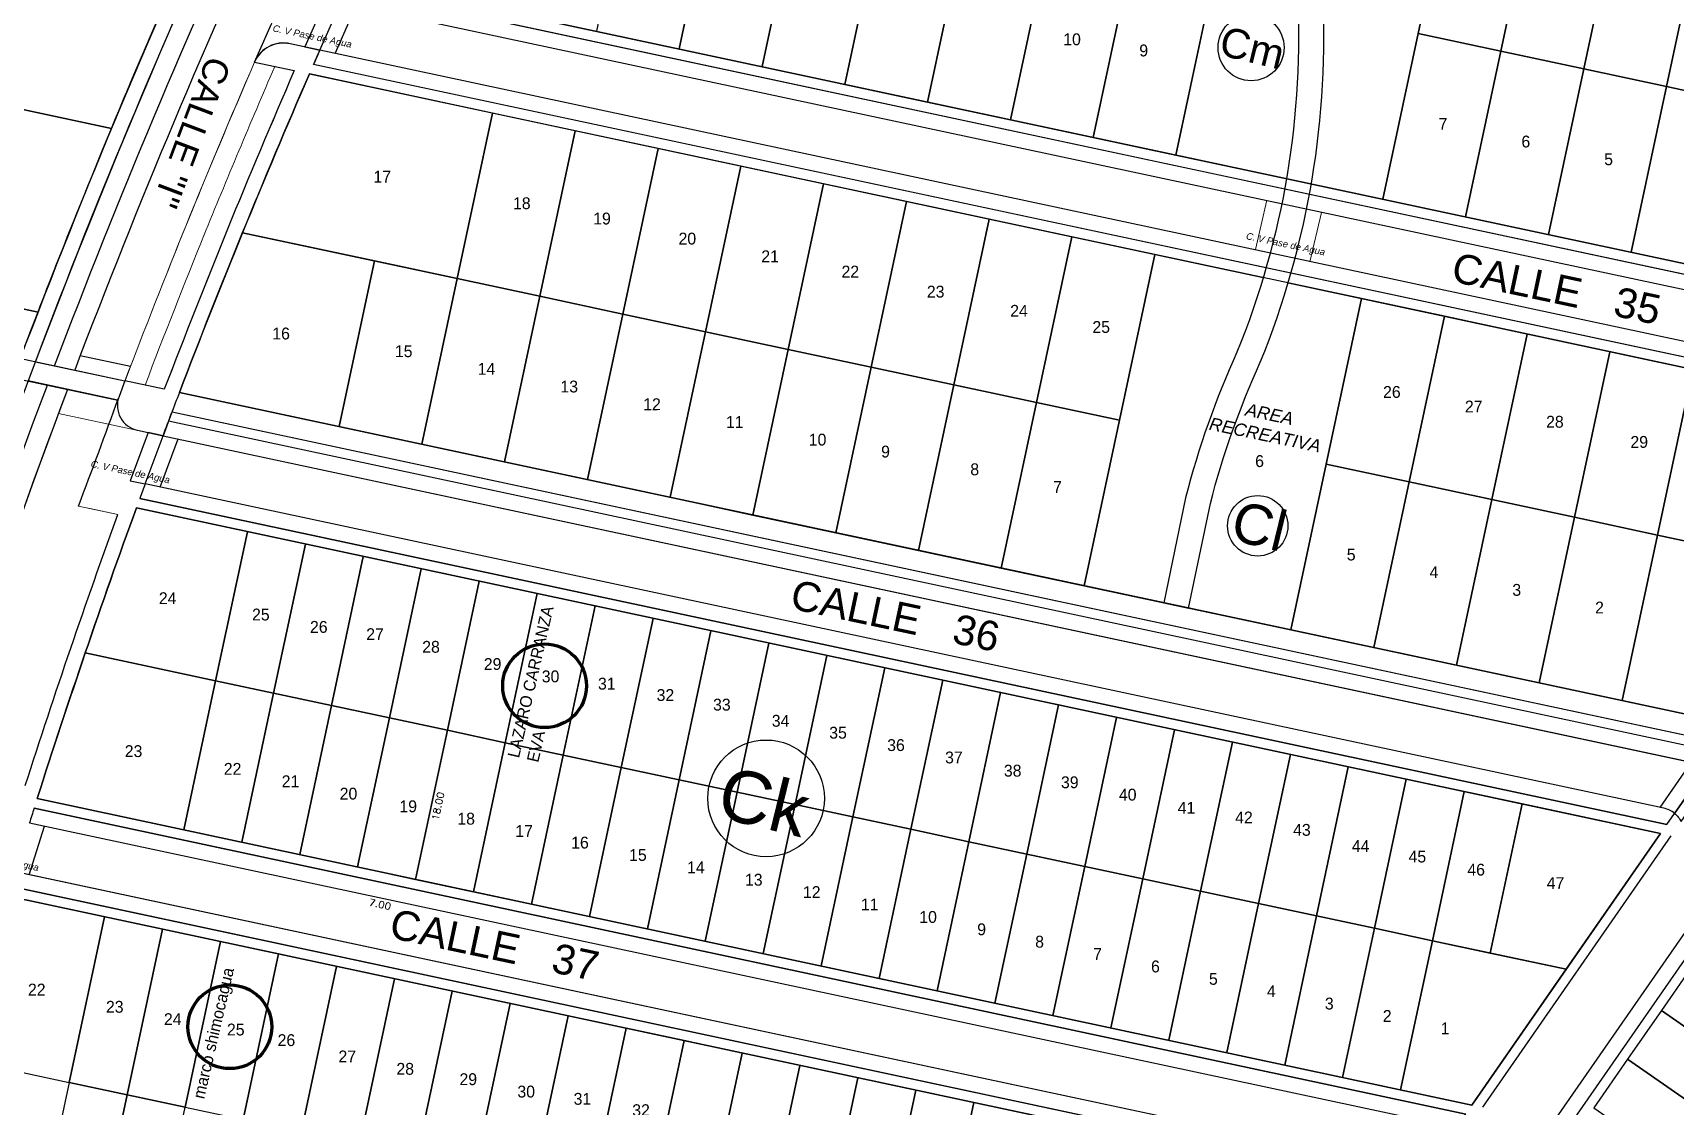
# Model space of a CAD drawing. Header units: millimetres. Extents: x 547073 to 557369, y 9424164 to 9429566.
# Drawn here: x 549039.6 to 549233.7, y 9428099.6 to 9428226.4 of the extents above; entities that cross this region are included whole.
import ezdxf

# ---------------------------------------------------------------- set-up
doc = ezdxf.new("R2010")
doc.units = ezdxf.units.MM
doc.layers.add('--- HATCH VEREDAS', color=7, linetype='Continuous', lineweight=25, true_color=0xb4b4b4)
for name, color, linetype in [('--- VIAS', 9, 'Continuous'), ('NUMERACION', 1, 'Continuous'), ('TEXTO', 5, 'Continuous'), ('TEXTO-CATASTRO', 12, 'Continuous'), ('trazado vias 2', 9, 'Continuous'), ('VEREDAS PP', 9, 'Continuous')]:
    doc.layers.add(name, color=color, linetype=linetype)
for name, color, linetype, lineweight in [('blockgrass', 8, 'Continuous', 5), ('MANZANAS', 1, 'Continuous', 30), ('PARQUES', 82, 'Continuous', 0), ('polilinea lote', 201, 'Continuous', 25), ('trazado lotes', 170, 'Continuous', 25), ('trazado manzanas', 6, 'Continuous', 25), ('VEREDAS PATTY', 9, 'Continuous', 20)]:
    doc.layers.add(name, color=color, linetype=linetype, lineweight=lineweight)
doc.styles.add('KBYOZ', font='micross.ttf')
doc.styles.add('ROMANS', font='romans.shx', dxfattribs={"width": 1.1})
doc.dimstyles.new('COTAS', dxfattribs={"dimtxt": 0.8, "dimasz": 2.5, "dimexe": 1.25, "dimexo": 0.625, "dimtad": 1, "dimzin": 0, "dimdsep": 46, "dimtxsty": 'ROMANS', "dimblk1": 'NONE', "dimblk2": 'NONE', "dimsah": 1, "dimcen": 0, "dimse1": 1, "dimse2": 1, "dimsd1": 1, "dimsd2": 1, "dimaunit": 1, "dimadec": 0, "dimazin": 0, "dimtfac": 1, "dimtofl": 0, "dimtmove": 0, "dimatfit": 3, "dimldrblk": 'NONE', "dimfxl": 1, "dimtolj": 1, "dimtzin": 0, "dimarcsym": 0})

# ---------------------------------------------------------------- blocks, each defined once
blk = doc.blocks.new('*D91')
at = {"layer": 'Defpoints', "color": 0, "lineweight": 70, "transparency": 16777216}
for p in [(549078, 9428127.86), (549084.85, 9428126.4), (549083.85, 9428121.72)]:
    blk.add_point(p, dxfattribs=at)
at = {"color": 0, "lineweight": 18, "transparency": 16777216, "insert": (549080.64, 9428123.45), "char_height": 0.8, "attachment_point": 5, "rotation": 347.9496, "style": 'ROMANS'}
blk.add_mtext('\\A1;7.00', dxfattribs=at)
blk = doc.blocks.new('_None')
blk = doc.blocks.new('*D92')
at = {"layer": 'Defpoints', "color": 0, "lineweight": 70, "transparency": 16777216}
for p in [(549088.6, 9428144), (549084.85, 9428126.4), (549086.61, 9428126.02)]:
    blk.add_point(p, dxfattribs=at)
at = {"color": 0, "lineweight": 18, "transparency": 16777216, "insert": (549087.49, 9428135.04), "char_height": 0.8, "attachment_point": 5, "rotation": 77.9496, "style": 'ROMANS'}
blk.add_mtext('\\A1;18.00', dxfattribs=at)

msp = doc.modelspace()

# ---------------------------------------------------------------- linework, layer by layer
at = {"layer": '--- HATCH VEREDAS', "color": 251, "lineweight": 15}
msp.add_line((549172.873, 9428159.144), (549176.049, 9428158.466), dxfattribs=at)
at = {"layer": '--- HATCH VEREDAS', "lineweight": 15, "elevation": 35.757}
msp.add_lwpolyline([(549091.643, 9428304.111, 0.0549184), (549014.695, 9428117.57, 0.0173426), (548998.227, 9428052.208, 0.0025711), (548996.173, 9428042.425), (548943.925, 9428053.579, 0.2679492), (548952.836, 9428045.542), (548953.539, 9428045.392), (548954.29, 9428048.912), (548995.672, 9428040.078), (548994.92, 9428036.558), (548998.373, 9428035.821, 0.4176176), (549001.94, 9428038.162, -0.0007679), (549002.53, 9428041.068), (548997.933, 9428042.05, -0.002575), (548999.987, 9428051.829, -0.0173426), (549016.424, 9428117.07, -0.0549184), (549093.221, 9428303.246, -0.0024463)], format="xyb", dxfattribs=at)
at = {"layer": '--- HATCH VEREDAS', "lineweight": 15}
for points in [[(549091.643, 9428304.111, 0.0549184), (549014.695, 9428117.57, 0.0173426), (548998.227, 9428052.208, 0.0025711), (548996.173, 9428042.425), (548943.925, 9428053.579, 0.2679492), (548952.836, 9428045.542), (548953.539, 9428045.392), (548954.29, 9428048.912), (548995.672, 9428040.078), (548994.92, 9428036.558), (548998.373, 9428035.821, 0.4176176), (549001.94, 9428038.162, -0.0007679), (549002.53, 9428041.068), (548997.933, 9428042.05, -0.002575), (548999.987, 9428051.829, -0.0173426), (549016.424, 9428117.07, -0.0549184), (549093.221, 9428303.246, -0.0024463)], [(549039.921, 9428187.526, -0.0000079), (549039.931, 9428187.553)]]:
    msp.add_lwpolyline(points, format="xyb", dxfattribs=at)
at = {"layer": '--- VIAS'}
for points in [[(549043.712, 9428184.262, 0.0197334), (549020.939, 9428115.764, 0.0173426), (549004.582, 9428050.84, 0.0033532), (549001.94, 9428038.162, -0.4176176), (548998.373, 9428035.821), (548952.836, 9428045.542, -0.4135668), (548943.6, 9428059.757, -0.0010034), (548944.46, 9428063.788, -0.0173426), (548961.859, 9428132.848, -0.0519219), (549037.858, 9428320.257)], [(549106.288, 9428317.251, -0.004352), (549100.905, 9428307.431, 0.0023402), (549097.344, 9428300.989, 0.0344827), (549044.571, 9428186.533, 0.0344827)]]:
    msp.add_lwpolyline(points, format="xyb", dxfattribs=at)
msp.add_line((549045.23, 9428188.262), (549051.169, 9428186.994))
msp.add_lwpolyline([(549097.184, 9428314.118, -0.0015781), (549095.231, 9428310.603, 0.0023402), (549091.643, 9428304.111, 0.0347545), (549038.14, 9428187.906), (548990.126, 9428198.156, -0.0305175), (548994.522, 9428207.404, -0.0932096), (549005.683, 9428222.976, 0.1823491), (549029.318, 9428272.276, -0.218798), (549054.815, 9428317.11, 0.0340722), (549097.184, 9428314.118, -0.0015781)], format="xyb", close=True)
at = {"elevation": 71.514}
msp.add_lwpolyline([(549091.643, 9428304.111, -0.002446), (549095.396, 9428310.896, 0.0014468), (549097.184, 9428314.118, -0.0267138), (549063.941, 9428315.974, 0.0541541), (548985.876, 9428125.904, 0.0173426), (548968.9, 9428058.525, 0.0025076), (548966.833, 9428048.689), (548996.173, 9428042.426, -0.0025711), (548998.228, 9428052.209, -0.0171543), (549014.492, 9428116.868, -0.0551175), (549091.643, 9428304.111, -0.002446)], format="xyb", close=True, dxfattribs=at)
for points in [[(549042.197, 9428187.04, -0.034584), (549095.24, 9428302.143, -0.0024453), (549098.974, 9428308.895, 0.0023388), (549101.874, 9428314.142, 0.0022113), (549104.634, 9428314.189, -0.0028675), (549101.071, 9428307.728, 0.0024509), (549097.34, 9428300.982, 0.0344803), (549044.571, 9428186.533)], [(549043.712, 9428184.262, 0.0202392), (549020.427, 9428113.986, 0.0168633), (549004.582, 9428050.84, 0.0025853), (549002.53, 9428041.069), (549000.183, 9428041.57, -0.00258), (549002.235, 9428051.345, -0.0168667), (549018.123, 9428114.661, -0.0201366), (549041.338, 9428184.769, -0.0201366)], [(549038.737, 9428137.47, -0.0047324), (549044.113, 9428153.719, -0.0046242), (549049.662, 9428169.495, -0.0046242)], [(549040.139, 9428135.944, -0.0050167), (549045.817, 9428153.137, -0.0050287), (549051.853, 9428170.254, 0.0104411)], [(549022.834, 9428083.399), (549176.852, 9428050.519, 0.3021518), (549179.942, 9428051.741), (549204.697, 9428087.358, 0.5359192), (549202.86, 9428092.004), (549034.921, 9428127.855)]]:
    msp.add_lwpolyline(points, format="xyb")
msp.add_lwpolyline([(549359.679, 9428299.824), (549090.477, 9427912.511)])
for points in [[(549297.789, 9428226.55), (549207.481, 9428245.829), (549203.305, 9428226.269), (549199.13, 9428206.71), (549273.034, 9428190.933)], [(549196.625, 9428194.974), (549188.274, 9428155.856), (549240.852, 9428144.632), (549265.607, 9428180.248)], [(549064.978, 9428167.452), (549061.22, 9428149.849), (549057.462, 9428132.246), (549209.66, 9428099.755), (549231.94, 9428131.81)], [(549202.234, 9428089.07), (549048.111, 9428121.971), (549043.936, 9428102.412), (549039.76, 9428082.853), (549177.478, 9428053.453), (549189.856, 9428071.261), (549202.231, 9428089.066)]]:
    msp.add_lwpolyline(points, close=True)
at = {"lineweight": 18}
msp.add_lwpolyline([(549081.757, 9428145.465), (549088.603, 9428144.003), (549084.845, 9428126.4), (549077.999, 9428127.861)], close=True, dxfattribs=at)
at = {"color": 1, "lineweight": 100}
for centre in [(549100.093, 9428149.263), (549062.899, 9428108.994)]:
    msp.add_circle(centre, 4.944, dxfattribs=at)
at = {"lineweight": 5}
msp.add_arc((549052.615, 9428182.362), 3, 159.26266, 257.94955, dxfattribs=at)
at = {"layer": 'blockgrass', "lineweight": 5}
for p, q in [((549070.511, 9428221.897), (549065.822, 9428222.898)), ((549050.509, 9428185.266), (549055.16, 9428184.273))]:
    msp.add_line(p, q, dxfattribs=at)
at = {"layer": 'blockgrass', "color": 252, "lineweight": 5}
for p, q in [((549070.511, 9428221.897), (549065.822, 9428222.898)), ((549050.509, 9428185.266), (549055.16, 9428184.273)), ((549049.662, 9428169.495), (549045.022, 9428170.485)), ((549049.662, 9428169.495), (549046.207, 9428170.232))]:
    msp.add_line(p, q, dxfattribs=at)
msp.add_lwpolyline([(549042.647, 9428181.422), (549238.74, 9428139.561, 0.3021518), (549241.83, 9428140.782), (549268.789, 9428179.569)], format="xyb", dxfattribs=at)
msp.add_lwpolyline([(549237.51, 9428139.823), (549239.367, 9428142.495), (549140.876, 9428163.52), (549056.078, 9428181.623, 0.0008407), (549055.006, 9428178.784), (549237.51, 9428139.823)], format="xyb", close=True, dxfattribs=at)
at = {"layer": 'blockgrass', "lineweight": 5}
msp.add_lwpolyline([(549043.936, 9428102.412), (549030.923, 9428105.19, 0.0052543), (549025.712, 9428085.852), (549039.76, 9428082.853)], format="xyb", close=True, dxfattribs=at)
for centre, radius, start, end in [((549899.778, 9427861.614), 908.85, 156.576951, 159.262655), ((549899.778, 9427861.614), 904.15, 156.517038, 159.092304), ((549898.593, 9427861.867), 901.15, 159.795494, 159.911091), ((549898.599, 9427861.866), 901.15, 162.370122, 162.4851)]:
    msp.add_arc(centre, radius, start, end, dxfattribs=at)
at = {"layer": 'blockgrass', "color": 252, "lineweight": 5}
for radius, start, end in [(908.85, 156.576951, 157.901441), (904.15, 156.517038, 157.933042), (908.85, 157.901441, 159.138474), (906.45, 157.901441, 159.114958), (904.15, 157.933042, 159.092304)]:
    msp.add_arc((549899.778, 9427861.614), radius, start, end, dxfattribs=at)
at = {"layer": 'MANZANAS'}
for centre, radius in [((549183.563, 9428224.612), 3.905), ((549184.343, 9428168.149), 3.565), ((549126.255, 9428135.966), 6.888)]:
    msp.add_circle(centre, radius, dxfattribs=at)
at = {"layer": 'PARQUES'}
msp.add_arc((549899.778, 9427861.614), 906.45, 156.546436, 157.917537, dxfattribs=at)
at = {"layer": 'polilinea lote'}
for points in [[(549207.481, 9428245.829), (549183.032, 9428251.048), (549174.681, 9428211.929), (549199.13, 9428206.71), (549203.305, 9428226.269)], [(549120.178, 9428244.015), (549110.399, 9428246.103), (549106.223, 9428226.543), (549116.003, 9428224.456)], [(549217.261, 9428243.741), (549207.481, 9428245.829), (549203.305, 9428226.269), (549213.085, 9428224.182)], [(549129.958, 9428241.927), (549120.178, 9428244.015), (549116.003, 9428224.456), (549125.783, 9428222.368)], [(549227.04, 9428241.653), (549217.261, 9428243.741), (549213.085, 9428224.182), (549222.865, 9428222.094)], [(549139.738, 9428239.84), (549129.958, 9428241.927), (549125.783, 9428222.368), (549135.562, 9428220.28)], [(549236.82, 9428239.565), (549227.04, 9428241.653), (549222.865, 9428222.094), (549232.644, 9428220.006)], [(549149.517, 9428237.752), (549139.738, 9428239.84), (549135.562, 9428220.28), (549145.342, 9428218.193)], [(549246.599, 9428237.478), (549236.82, 9428239.565), (549232.644, 9428220.006), (549242.424, 9428217.918)], [(549159.297, 9428235.664), (549149.517, 9428237.752), (549145.342, 9428218.193), (549155.122, 9428216.105)], [(549169.077, 9428233.576), (549159.297, 9428235.664), (549155.122, 9428216.105), (549164.901, 9428214.017)], [(549178.856, 9428231.489), (549169.077, 9428233.576), (549164.901, 9428214.017), (549174.681, 9428211.929)], [(549213.085, 9428224.182), (549203.305, 9428226.269), (549199.13, 9428206.71), (549208.91, 9428204.622)], [(549222.865, 9428222.094), (549213.085, 9428224.182), (549208.91, 9428204.622), (549218.689, 9428202.535)], [(549232.644, 9428220.006), (549222.865, 9428222.094), (549218.689, 9428202.535), (549228.469, 9428200.447)], [(549242.424, 9428217.918), (549232.644, 9428220.006), (549228.469, 9428200.447), (549238.249, 9428198.359)], [(549103.718, 9428214.808), (549093.938, 9428216.896), (549089.763, 9428197.336), (549099.543, 9428195.249)], [(549113.498, 9428212.72), (549103.718, 9428214.808), (549099.543, 9428195.249), (549109.322, 9428193.161)], [(549123.277, 9428210.632), (549113.498, 9428212.72), (549109.322, 9428193.161), (549119.102, 9428191.073)], [(549133.057, 9428208.545), (549123.277, 9428210.632), (549119.102, 9428191.073), (549128.882, 9428188.985)], [(549142.837, 9428206.457), (549133.057, 9428208.545), (549128.882, 9428188.985), (549138.661, 9428186.898)], [(549152.616, 9428204.369), (549142.837, 9428206.457), (549138.661, 9428186.898), (549148.441, 9428184.81)], [(549162.396, 9428202.282), (549152.616, 9428204.369), (549148.441, 9428184.81), (549158.22, 9428182.722)], [(549172.176, 9428200.194), (549162.396, 9428202.282), (549158.22, 9428182.722), (549168, 9428180.635)], [(549089.763, 9428197.336), (549079.983, 9428199.424), (549075.808, 9428179.865), (549085.588, 9428177.777)], [(549196.625, 9428194.974), (549172.176, 9428200.194), (549163.825, 9428161.075), (549188.274, 9428155.856)], [(549099.543, 9428195.249), (549089.763, 9428197.336), (549085.588, 9428177.777), (549095.367, 9428175.689)], [(549109.322, 9428193.161), (549099.543, 9428195.249), (549095.367, 9428175.689), (549105.147, 9428173.602)], [(549206.404, 9428192.887), (549196.625, 9428194.974), (549192.449, 9428175.415), (549202.229, 9428173.327)], [(549119.102, 9428191.073), (549109.322, 9428193.161), (549105.147, 9428173.602), (549114.926, 9428171.514)], [(549216.184, 9428190.799), (549206.404, 9428192.887), (549202.229, 9428173.327), (549212.009, 9428171.24)], [(549128.882, 9428188.985), (549119.102, 9428191.073), (549114.926, 9428171.514), (549124.706, 9428169.426)], [(549225.964, 9428188.711), (549216.184, 9428190.799), (549212.009, 9428171.24), (549221.788, 9428169.152)], [(549138.661, 9428186.898), (549128.882, 9428188.985), (549124.706, 9428169.426), (549134.486, 9428167.338)], [(549235.743, 9428186.624), (549225.964, 9428188.711), (549221.788, 9428169.152), (549231.568, 9428167.064)], [(549148.441, 9428184.81), (549138.661, 9428186.898), (549134.486, 9428167.338), (549144.265, 9428165.251)], [(549158.22, 9428182.722), (549148.441, 9428184.81), (549144.265, 9428165.251), (549154.045, 9428163.163)], [(549245.523, 9428184.536), (549235.743, 9428186.624), (549231.568, 9428167.064), (549241.347, 9428164.977)], [(549168, 9428180.635), (549158.22, 9428182.722), (549154.045, 9428163.163), (549163.825, 9428161.075)], [(549202.229, 9428173.327), (549192.449, 9428175.415), (549188.274, 9428155.856), (549198.053, 9428153.768)], [(549212.009, 9428171.24), (549202.229, 9428173.327), (549198.053, 9428153.768), (549207.833, 9428151.68)], [(549221.788, 9428169.152), (549212.009, 9428171.24), (549207.833, 9428151.68), (549217.613, 9428149.593)], [(549071.824, 9428165.991), (549064.978, 9428167.452), (549061.22, 9428149.849), (549068.066, 9428148.388)], [(549231.568, 9428167.064), (549221.788, 9428169.152), (549217.613, 9428149.593), (549227.392, 9428147.505)], [(549078.669, 9428164.529), (549071.824, 9428165.991), (549068.066, 9428148.388), (549074.911, 9428146.926)], [(549253.23, 9428162.44), (549231.568, 9428167.064), (549227.392, 9428147.505), (549240.852, 9428144.632)], [(549085.515, 9428163.068), (549078.669, 9428164.529), (549074.911, 9428146.926), (549081.757, 9428145.465)], [(549092.361, 9428161.607), (549085.515, 9428163.068), (549081.757, 9428145.465), (549088.603, 9428144.003)], [(549099.207, 9428160.145), (549092.361, 9428161.607), (549088.603, 9428144.003), (549095.449, 9428142.542)], [(549106.052, 9428158.684), (549099.207, 9428160.145), (549095.449, 9428142.542), (549102.294, 9428141.08)], [(549112.898, 9428157.222), (549106.052, 9428158.684), (549102.294, 9428141.08), (549109.14, 9428139.619)], [(549119.744, 9428155.761), (549112.898, 9428157.222), (549109.14, 9428139.619), (549115.986, 9428138.158)], [(549126.59, 9428154.3), (549119.744, 9428155.761), (549115.986, 9428138.158), (549122.832, 9428136.696)], [(549133.435, 9428152.838), (549126.59, 9428154.3), (549122.832, 9428136.696), (549129.677, 9428135.235)], [(549140.281, 9428151.377), (549133.435, 9428152.838), (549129.677, 9428135.235), (549136.523, 9428133.773)], [(549068.066, 9428148.388), (549061.22, 9428149.849), (549057.462, 9428132.246), (549064.308, 9428130.784)], [(549147.127, 9428149.915), (549140.281, 9428151.377), (549136.523, 9428133.773), (549143.369, 9428132.312)], [(549153.973, 9428148.454), (549147.127, 9428149.915), (549143.369, 9428132.312), (549150.215, 9428130.851)], [(549074.911, 9428146.926), (549068.066, 9428148.388), (549064.308, 9428130.784), (549071.154, 9428129.323)], [(549160.818, 9428146.993), (549153.973, 9428148.454), (549150.215, 9428130.851), (549157.06, 9428129.389)], [(549081.757, 9428145.465), (549074.911, 9428146.926), (549071.154, 9428129.323), (549077.999, 9428127.861)], [(549167.664, 9428145.531), (549160.818, 9428146.993), (549157.06, 9428129.389), (549163.906, 9428127.928)], [(549088.603, 9428144.003), (549081.757, 9428145.465), (549077.999, 9428127.861), (549084.845, 9428126.4)], [(549095.449, 9428142.542), (549088.603, 9428144.003), (549084.845, 9428126.4), (549091.691, 9428124.939)], [(549174.51, 9428144.07), (549167.664, 9428145.531), (549163.906, 9428127.928), (549170.752, 9428126.466)], [(549181.356, 9428142.608), (549174.51, 9428144.07), (549170.752, 9428126.466), (549177.598, 9428125.005)], [(549102.294, 9428141.08), (549095.449, 9428142.542), (549091.691, 9428124.939), (549098.537, 9428123.477)], [(549188.201, 9428141.147), (549181.356, 9428142.608), (549177.598, 9428125.005), (549184.443, 9428123.544)], [(549109.14, 9428139.619), (549102.294, 9428141.08), (549098.537, 9428123.477), (549105.382, 9428122.016)], [(549195.047, 9428139.685), (549188.201, 9428141.147), (549184.443, 9428123.544), (549191.289, 9428122.082)], [(549115.986, 9428138.158), (549109.14, 9428139.619), (549105.382, 9428122.016), (549112.228, 9428120.554)], [(549201.893, 9428138.224), (549195.047, 9428139.685), (549191.289, 9428122.082), (549198.135, 9428120.621)], [(549208.739, 9428136.763), (549201.893, 9428138.224), (549198.135, 9428120.621), (549204.981, 9428119.159)], [(549122.832, 9428136.696), (549115.986, 9428138.158), (549112.228, 9428120.554), (549119.074, 9428119.093)], [(549129.677, 9428135.235), (549122.832, 9428136.696), (549119.074, 9428119.093), (549125.92, 9428117.631)], [(549215.584, 9428135.301), (549208.739, 9428136.763), (549204.981, 9428119.159), (549211.826, 9428117.698)], [(549129.677, 9428135.235), (549125.92, 9428117.631), (549132.765, 9428116.17), (549136.523, 9428133.773)], [(549231.94, 9428131.81), (549215.584, 9428135.301), (549211.826, 9428117.698), (549220.8, 9428115.782)], [(549143.369, 9428132.312), (549136.523, 9428133.773), (549132.765, 9428116.17), (549139.611, 9428114.709)], [(549150.215, 9428130.851), (549143.369, 9428132.312), (549139.611, 9428114.709), (549146.457, 9428113.247)], [(549157.06, 9428129.389), (549150.215, 9428130.851), (549146.457, 9428113.247), (549153.303, 9428111.786)], [(549163.906, 9428127.928), (549157.06, 9428129.389), (549153.303, 9428111.786), (549160.148, 9428110.324)], [(549170.752, 9428126.466), (549163.906, 9428127.928), (549160.148, 9428110.324), (549166.994, 9428108.863)], [(549177.598, 9428125.005), (549170.752, 9428126.466), (549166.994, 9428108.863), (549173.84, 9428107.402)], [(549184.443, 9428123.544), (549177.598, 9428125.005), (549173.84, 9428107.402), (549180.686, 9428105.94)], [(549191.289, 9428122.082), (549184.443, 9428123.544), (549180.686, 9428105.94), (549187.531, 9428104.479)], [(549054.957, 9428120.51), (549048.111, 9428121.971), (549043.936, 9428102.412), (549050.781, 9428100.951)], [(549198.135, 9428120.621), (549191.289, 9428122.082), (549187.531, 9428104.479), (549194.377, 9428103.017)], [(549061.803, 9428119.049), (549054.957, 9428120.51), (549050.781, 9428100.951), (549057.627, 9428099.489)], [(549068.648, 9428117.587), (549061.803, 9428119.049), (549057.627, 9428099.489), (549064.473, 9428098.028)], [(549204.981, 9428119.159), (549198.135, 9428120.621), (549194.377, 9428103.017), (549201.223, 9428101.556)], [(549220.8, 9428115.782), (549204.981, 9428119.159), (549201.223, 9428101.556), (549209.66, 9428099.755)], [(549075.494, 9428116.126), (549068.648, 9428117.587), (549064.473, 9428098.028), (549071.319, 9428096.566)], [(549082.34, 9428114.664), (549075.494, 9428116.126), (549071.319, 9428096.566), (549078.164, 9428095.105)], [(549236.038, 9428116.68), (549232.043, 9428110.932), (549250.221, 9428098.297), (549254.195, 9428104.06)], [(549089.186, 9428113.203), (549082.34, 9428114.664), (549078.164, 9428095.105), (549085.01, 9428093.644)], [(549096.031, 9428111.742), (549089.186, 9428113.203), (549085.01, 9428093.644), (549091.856, 9428092.182)], [(549102.877, 9428110.28), (549096.031, 9428111.742), (549091.856, 9428092.182), (549098.702, 9428090.721)], [(549109.723, 9428108.819), (549102.877, 9428110.28), (549098.702, 9428090.721), (549105.547, 9428089.259)], [(549232.043, 9428110.932), (549228.048, 9428105.184), (549246.246, 9428092.535), (549250.221, 9428098.297)], [(549116.569, 9428107.357), (549109.723, 9428108.819), (549105.547, 9428089.259), (549112.393, 9428087.798)], [(549123.414, 9428105.896), (549116.569, 9428107.357), (549112.393, 9428087.798), (549119.239, 9428086.337)], [(549130.26, 9428104.434), (549123.414, 9428105.896), (549119.239, 9428086.337), (549126.085, 9428084.875)], [(549228.048, 9428105.184), (549224.053, 9428099.436), (549242.272, 9428086.773), (549246.246, 9428092.535)], [(549137.106, 9428102.973), (549130.26, 9428104.434), (549126.085, 9428084.875), (549132.93, 9428083.414)], [(549050.781, 9428100.951), (549043.936, 9428102.412), (549039.76, 9428082.853), (549046.606, 9428081.391)], [(549143.952, 9428101.512), (549137.106, 9428102.973), (549132.93, 9428083.414), (549139.776, 9428081.952)], [(549150.797, 9428100.05), (549143.952, 9428101.512), (549139.776, 9428081.952), (549146.622, 9428080.491)], [(549057.627, 9428099.489), (549050.781, 9428100.951), (549046.606, 9428081.391), (549053.452, 9428079.93)], [(549157.643, 9428098.589), (549150.797, 9428100.05), (549146.622, 9428080.491), (549153.468, 9428079.03)]]:
    msp.add_lwpolyline(points, close=True, dxfattribs=at)
at = {"layer": 'polilinea lote', "elevation": 35.757}
for points in [[(549056.947, 9428233.8), (549026.998, 9428240.193, 0.0053503), (549019.096, 9428221.429), (549048.92, 9428215.063, -0.0055312)], [(549048.92, 9428215.063), (549019.096, 9428221.429, 0.0061278), (549010.543, 9428199.737), (549040.24, 9428193.397, -0.0063332)], [(549040.24, 9428193.397), (549010.543, 9428199.737, 0.0071232), (549001.271, 9428174.267), (549030.846, 9428167.953, -0.0073599)]]:
    msp.add_lwpolyline(points, format="xyb", close=True, dxfattribs=at)
at = {"layer": 'polilinea lote'}
for points in [[(549093.938, 9428216.896), (549072.307, 9428221.513, 0.0056414), (549064.397, 9428202.751), (549089.763, 9428197.336)], [(549079.983, 9428199.424), (549064.397, 9428202.751, 0.0056186), (549056.942, 9428183.892), (549075.808, 9428179.865)], [(549064.978, 9428167.452), (549051.853, 9428170.254, 0.0050287), (549045.817, 9428153.137), (549061.22, 9428149.849)], [(549061.22, 9428149.849), (549045.817, 9428153.137, 0.0050167), (549040.139, 9428135.944), (549057.462, 9428132.246)], [(549048.111, 9428121.971), (549036.552, 9428124.439, 0.0035105), (549032.947, 9428112.292, 0.0019374), (549030.923, 9428105.19), (549043.936, 9428102.412)]]:
    msp.add_lwpolyline(points, format="xyb", close=True, dxfattribs=at)
at = {"layer": 'trazado lotes', "elevation": 35.757}
for points in [[(549018.992, 9428221.451), (549048.783, 9428215.092)], [(549010.543, 9428199.737), (549040.24, 9428193.397)]]:
    msp.add_lwpolyline(points, dxfattribs=at)
at = {"layer": 'trazado manzanas'}
for p, q in [((549072.518, 9428230.671), (549271.177, 9428188.262)), ((549267.464, 9428182.92), (549070.037, 9428225.066))]:
    msp.add_line(p, q, dxfattribs=at)
for points in [[(549218.061, 9428345.303, -0.0023902), (549215.212, 9428344.112, -0.1858881), (549209.213, 9428317.308, 0.1481716), (549202.695, 9428288.669, -0.1599216), (549196.478, 9428263.067, 0.1412473), (549189.009, 9428231.326, -0.1109747), (549181.896, 9428188.661, 0.043459), (549175.828, 9428171.472), (549173.25, 9428159.063), (549176.184, 9428158.437), (549178.75, 9428170.791, -0.0434298), (549184.652, 9428187.474, 0.1111022), (549192.005, 9428231.483, -0.1409153), (549199.063, 9428261.543, 0.1594647), (549205.687, 9428288.893, -0.1475632), (549211.77, 9428315.734, 0.1899825), (549218.061, 9428345.303, -0.0024127)], [(549211.77, 9428315.734, 0.1899825), (549218.061, 9428345.303, -0.0023902), (549215.212, 9428344.112, -0.1858881), (549209.213, 9428317.308, 0.1481716), (549202.695, 9428288.669, -0.1599216), (549196.478, 9428263.067, 0.1412473), (549189.009, 9428231.326, -0.1109747), (549181.896, 9428188.661, 0.043459), (549175.828, 9428171.472), (549173.25, 9428159.063), (549176.184, 9428158.437), (549178.75, 9428170.791, -0.0434298), (549184.652, 9428187.474, 0.1111022), (549192.005, 9428231.483, -0.1409153), (549199.063, 9428261.543, 0.1594647), (549205.687, 9428288.893, -0.1475632), (549211.77, 9428315.734, 0.1899825)], [(549097.184, 9428314.118, -0.0015781), (549095.231, 9428310.603, 0.0023402), (549091.643, 9428304.111, 0.0347545), (549038.14, 9428187.906), (548990.126, 9428198.156, -0.0305175), (548994.522, 9428207.404, -0.0932096), (549005.683, 9428222.976, 0.1823491), (549029.318, 9428272.276, -0.218798), (549054.815, 9428317.11, 0.0340722), (549097.184, 9428314.118, -0.0015781)], [(549096.455, 9428272.598), (549092.909, 9428273.355, 0.3365755), (549088.471, 9428271.235), (549093.224, 9428270.22, 0.0113765), (549075.472, 9428233.108), (549070.77, 9428234.112, 0.4772361), (549072.601, 9428230.653), (549076.016, 9428229.924, -0.00051), (549076.769, 9428231.604), (549272.291, 9428189.865), (549271.177, 9428188.262, 0.2892425), (549276.215, 9428190.254), (549274.307, 9428190.662), (549299.062, 9428226.278), (549300.971, 9428225.871, 0.5936652), (549299.646, 9428229.221), (549298.532, 9428227.618), (549095.608, 9428270.938, -0.0005163), (549096.455, 9428272.598)], [(549095.045, 9428269.831, 0.0114005), (549077.273, 9428232.724), (549273.034, 9428190.933), (549297.789, 9428226.55)], [(549095.045, 9428269.831), (549297.789, 9428226.55), (549273.034, 9428190.933), (549077.273, 9428232.724, -0.0114005), (549095.045, 9428269.831)], [(549055.648, 9428180.487, 0.0005044), (549055.006, 9428178.784), (549237.51, 9428139.823), (549238.624, 9428141.426), (549055.648, 9428180.487, 0.0005044)], [(549052.894, 9428173.099, 0.0005044), (549052.268, 9428171.393), (549232.683, 9428132.878), (549233.593, 9428134.188, 0.1186684), (549232.327, 9428134.795), (549052.894, 9428173.099, 0.0005044)], [(549051.853, 9428170.254, 0.0100456), (549040.139, 9428135.944), (549209.66, 9428099.755), (549231.94, 9428131.81)], [(549051.853, 9428170.254), (549231.94, 9428131.81), (549209.66, 9428099.755), (549040.139, 9428135.944, -0.0100456)], [(549238.783, 9428139.552, -0.0036099), (549238.74, 9428139.561), (549237.51, 9428139.823), (549233.593, 9428134.188, -0.1053713), (549234.378, 9428133.214), (549238.783, 9428139.552, -0.0036099)], [(549039.773, 9428134.795, 0.0005017), (549039.227, 9428133.071), (549207.804, 9428097.084), (549208.918, 9428098.686), (549039.773, 9428134.795, 0.0005017)], [(549037.434, 9428127.318, 0.0005013), (549036.904, 9428125.591), (549202.976, 9428090.138), (549203.946, 9428091.533, 0.0995967), (549202.86, 9428092.004), (549037.434, 9428127.318, 0.0005013)], [(549202.234, 9428089.07), (549036.552, 9428124.439, 0.0035105), (549032.947, 9428112.292, 0.0071918), (549025.712, 9428085.852), (549177.478, 9428053.453)], [(549036.552, 9428124.439), (549202.234, 9428089.07), (549177.478, 9428053.453), (549025.712, 9428085.852, -0.0071918), (549032.947, 9428112.292, -0.0035105)]]:
    msp.add_lwpolyline(points, format="xyb", close=True, dxfattribs=at)
for points in [[(549106.288, 9428317.251, -0.004352), (549100.905, 9428307.431, 0.0023402), (549097.344, 9428300.989, 0.0344827), (549044.571, 9428186.533, 0.0344827)], [(549039.93, 9428187.524, -0.0346727), (549093.221, 9428303.221, -0.0024463)], [(549072.796, 9428222.636, -0.0005091), (549073.533, 9428224.319), (549070.037, 9428225.066, 0.3567277), (549065.822, 9428222.898), (549070.511, 9428221.897, 0.0112372), (549055.16, 9428184.273), (549050.509, 9428185.266), (549049.81, 9428183.427, 0.459679), (549051.989, 9428179.428), (549055.006, 9428178.784, -0.0008407), (549056.078, 9428181.623), (549056.078, 9428181.623), (549140.876, 9428163.52)], [(549072.796, 9428222.636, -0.0005091), (549073.533, 9428224.319), (549070.037, 9428225.066, 0.3567277), (549065.822, 9428222.898), (549070.511, 9428221.897, 0.0112372), (549055.16, 9428184.273), (549050.509, 9428185.266), (549049.81, 9428183.427, 0.459679), (549051.989, 9428179.428), (549055.006, 9428178.784, -0.0008407), (549056.078, 9428181.623), (549056.078, 9428181.623), (549140.876, 9428163.52)], [(549141.982, 9428165.738), (549141.982, 9428165.738), (549056.942, 9428183.892, -0.0112603), (549072.307, 9428221.513, -0.0112603)], [(549141.982, 9428165.738), (549141.982, 9428165.738), (549056.942, 9428183.892, -0.0112603), (549072.307, 9428221.513)], [(549140.876, 9428163.52), (549239.367, 9428142.495), (549237.51, 9428139.823), (549238.74, 9428139.561, 0.3021518), (549241.83, 9428140.782), (549244.033, 9428143.953), (549242.125, 9428144.36), (549266.88, 9428179.977), (549268.789, 9428179.569, 0.516768), (549267.464, 9428182.92), (549266.35, 9428181.317), (549160.965, 9428203.814)], [(549140.876, 9428163.52), (549239.367, 9428142.495), (549237.51, 9428139.823), (549238.74, 9428139.561, 0.3021518), (549241.83, 9428140.782), (549244.033, 9428143.953), (549242.125, 9428144.36), (549266.88, 9428179.977), (549268.789, 9428179.569, 0.516768), (549267.464, 9428182.92), (549266.35, 9428181.317), (549188.277, 9428197.984)], [(549039.921, 9428187.526), (549050.509, 9428185.266), (549049.81, 9428183.427, 0.0381935), (549049.681, 9428182.988), (549039.064, 9428185.255)], [(549039.921, 9428187.526), (549050.509, 9428185.266), (549049.81, 9428183.427, 0.0381935), (549049.681, 9428182.988), (549039.064, 9428185.255)], [(549043.712, 9428184.262, 0.0197334), (549020.939, 9428115.764, 0.0173426), (549004.582, 9428050.84, 0.0033532), (549001.94, 9428038.162, -0.4176176), (548998.373, 9428035.821), (548965.636, 9428042.809)]]:
    msp.add_lwpolyline(points, format="xyb", dxfattribs=at)
for points in [[(549065.822, 9428222.898), (549070.77, 9428234.112)], [(549075.332, 9428223.935), (549077.815, 9428229.54)], [(549160.965, 9428203.814), (549072.796, 9428222.636)], [(549160.965, 9428203.814), (549072.796, 9428222.636)], [(549072.307, 9428221.513), (549160.413, 9428202.705)], [(549072.307, 9428221.513), (549160.413, 9428202.705)], [(549160.413, 9428202.705), (549184.997, 9428197.457)], [(549160.413, 9428202.705), (549160.413, 9428202.705), (549184.997, 9428197.457)], [(549185.336, 9428198.611), (549160.965, 9428203.814)], [(549187.94, 9428196.828), (549265.607, 9428180.248), (549240.852, 9428144.632), (549141.982, 9428165.738)], [(549187.94, 9428196.828), (549265.607, 9428180.248), (549240.852, 9428144.632), (549141.982, 9428165.738)], [(549054.674, 9428172.72), (549056.785, 9428178.404)], [(549231.888, 9428134.888), (549235.601, 9428140.231)], [(549233.593, 9428134.188), (549237.557, 9428139.891)], [(549039.202, 9428126.941), (549040.995, 9428132.693)]]:
    msp.add_lwpolyline(points, dxfattribs=at)
for points in [[(549076.016, 9428229.924), (549074.232, 9428230.305), (549071.751, 9428224.7), (549073.533, 9428224.319), (549076.016, 9428229.924)], [(549055.006, 9428178.784), (549053.257, 9428179.157), (549051.142, 9428173.473), (549052.894, 9428173.099), (549055.006, 9428178.784)]]:
    msp.add_lwpolyline(points, close=True, dxfattribs=at)
msp.add_arc((548194.438, 9428492.879), 909.633, 339.241975, 340.096746, dxfattribs=at)
at = {"layer": 'trazado vias 2', "elevation": 35.757}
msp.add_lwpolyline([(549106.288, 9428317.251, -0.0013526), (549104.634, 9428314.189, -0.0043226), (549099.24, 9428314.12, -0.0019673), (549096.803, 9428309.725, 0.0023402), (549093.222, 9428303.247, 0.0549184), (549016.424, 9428117.07, 0.0173426), (548999.987, 9428051.829, 0.002575), (548997.934, 9428042.05), (549002.547, 9428041.065), (549002.53, 9428041.069)], format="xyb", dxfattribs=at)
at = {"layer": 'VEREDAS PATTY', "color": 252}
for points in [[(549184.065, 9428200.761), (549185.438, 9428206.603)], [(549190.508, 9428199.311), (549191.877, 9428205.154)]]:
    msp.add_lwpolyline(points, dxfattribs=at)
at = {"layer": 'VEREDAS PP'}
for p, q in [((549076.769, 9428231.604), (549272.291, 9428189.865)), ((549266.35, 9428181.317), (549072.796, 9428222.636)), ((548990.126, 9428198.156), (549050.509, 9428185.266)), ((548989.323, 9428195.873), (549049.681, 9428182.988)), ((549056.942, 9428183.892), (549240.852, 9428144.632)), ((549056.078, 9428181.623), (549239.367, 9428142.495)), ((549232.683, 9428132.878), (549052.268, 9428171.393)), ((549039.773, 9428134.795), (549208.918, 9428098.686)), ((549040.139, 9428135.944), (549209.66, 9428099.755)), ((549202.976, 9428090.138), (549036.904, 9428125.591)), ((549202.234, 9428089.07), (549037.73, 9428124.188))]:
    msp.add_line(p, q, dxfattribs=at)
for points in [[(549360.819, 9428298.31), (549092.385, 9427912.104)], [(549056.078, 9428181.623), (549239.367, 9428142.495), (549266.325, 9428181.281)], [(549232.683, 9428132.878), (549233.593, 9428134.188)], [(549209.66, 9428099.755), (549231.94, 9428131.81)], [(549210.933, 9428099.483), (549233.213, 9428131.538)]]:
    msp.add_lwpolyline(points, dxfattribs=at)
for centre, radius, start, end in [((549069.192, 9428221.526), 3.639, 76.57283, 157.85719), ((549899.778, 9427861.614), 902.35, 156.299496, 156.416169), ((549899.778, 9427861.614), 902.35, 159.074493, 159.421366)]:
    msp.add_arc(centre, radius, start, end, dxfattribs=at)

# ---------------------------------------------------------------- texts
at = {"layer": 'blockgrass', "lineweight": 5, "char_height": 1.4, "width": 3.30606, "attachment_point": 1, "rotation": 0.01637}
for s, insert in [('16', (549067.915, 9428191.555)), ('24', (549054.513, 9428160.299)), ('23', (549050.482, 9428142.242))]:
    msp.add_mtext(s, dxfattribs=dict(at, insert=insert))
at = {"layer": 'MANZANAS', "attachment_point": 5, "rotation": 346.27061, "style": 'KBYOZ'}
for s, insert, char_height, width in [('Cm', (549183.698, 9428224.573), 3.491, 0.000162), ('Cl', (549184.528, 9428168.096), 4.7609, 0.00022), ('Ck', (549125.991, 9428135.542), 6.1586, 0.000285)]:
    msp.add_mtext(s, dxfattribs=dict(at, insert=insert, char_height=char_height, width=width))
at = {"layer": 'NUMERACION', "char_height": 1.4, "attachment_point": 1}
for s, insert, width, rotation in [('10', (549161.367, 9428226.301), 3.30606, 0.01637), ('9', (549170.355, 9428224.978), 3.30606, 0.01637), ('7', (549205.722, 9428216.314), 3.30606, 0.01637), ('6', (549215.502, 9428214.226), 3.30606, 0.01637), ('5', (549225.281, 9428212.138), 3.30606, 0.01637), ('17', (549079.869, 9428210.079), 3.30606, 0.01637), ('18', (549096.355, 9428206.94), 3.30606, 0.01637), ('19', (549105.831, 9428205.131), 3.30606, 0.01637), ('20', (549115.914, 9428202.765), 3.30606, 0.01637), ('21', (549125.694, 9428200.677), 3.30606, 0.01637), ('22', (549135.17, 9428198.868), 3.30606, 0.01637), ('23', (549145.253, 9428196.501), 3.30606, 0.01637), ('24', (549155.1, 9428194.236), 3.30606, 0.01637), ('25', (549164.812, 9428192.326), 3.30606, 0.01637), ('15', (549082.4, 9428189.468), 3.30606, 0.01637), ('14', (549092.18, 9428187.381), 3.30606, 0.01637), ('13', (549101.959, 9428185.293), 3.30606, 0.01637), ('12', (549111.739, 9428183.205), 3.30606, 0.01637), ('26', (549199.154, 9428184.656), 3.30606, 0.01637), ('27', (549208.821, 9428182.931), 3.30606, 0.01637), ('11', (549121.518, 9428181.117), 3.30606, 0.01637), ('28', (549218.415, 9428181.135), 3.30606, 0.01637), ('10', (549131.298, 9428179.03), 3.30606, 0.01637), ('9', (549139.851, 9428177.613), 3.30606, 0.01637), ('29', (549228.38, 9428178.756), 3.30606, 0.01637), ('8', (549150.385, 9428175.52), 3.30606, 0.01637), ('6', (549184.042, 9428176.491), 3.30606, 0.01637), ('7', (549160.164, 9428173.432), 3.30606, 0.01637), ('5', (549194.866, 9428165.46), 3.30606, 0.01637), ('4', (549204.645, 9428163.372), 3.30606, 0.01637), ('3', (549214.425, 9428161.284), 3.30606, 0.01637), ('25', (549065.524, 9428158.373), 3.30606, 0.01637), ('LAZARO CARRANZA EVA', (549095.695, 9428140.969), 20.48239, 77.03174), ('2', (549224.205, 9428159.196), 3.30606, 0.01637), ('26', (549072.37, 9428156.911), 3.30606, 0.01637), ('27', (549079.013, 9428156.054), 3.30606, 0.01637), ('28', (549085.628, 9428154.558), 3.30606, 0.01637), ('29', (549092.907, 9428152.527), 3.30606, 0.01637), ('30', (549099.753, 9428151.066), 3.30606, 0.01637), ('31', (549106.396, 9428150.209), 3.30606, 0.01637), ('32', (549113.322, 9428148.868), 3.30606, 0.01637), ('33', (549119.993, 9428147.732), 3.30606, 0.01637), ('34', (549126.933, 9428145.824), 3.30606, 0.01637), ('35', (549133.717, 9428144.417), 3.30606, 0.01637), ('36', (549140.563, 9428142.955), 3.30606, 0.01637), ('22', (549062.185, 9428140.146), 3.30606, 0.01637), ('37', (549147.409, 9428141.494), 3.30606, 0.01637), ('21', (549069.03, 9428138.685), 3.30606, 0.01637), ('38', (549154.354, 9428139.936), 3.30606, 0.01637), ('39', (549161.098, 9428138.562), 3.30606, 0.01637), ('20', (549075.876, 9428137.224), 3.30606, 0.01637), ('40', (549167.944, 9428137.101), 3.30606, 0.01637), ('19', (549082.934, 9428135.727), 3.30606, 0.01637), ('18', (549089.78, 9428134.266), 3.30606, 0.01637), ('41', (549174.891, 9428135.552), 3.30606, 0.01637), ('42', (549181.678, 9428134.404), 3.30606, 0.01637), ('17', (549096.626, 9428132.805), 3.30606, 0.01637), ('43', (549188.524, 9428132.942), 3.30606, 0.01637), ('16', (549103.227, 9428131.442), 3.30606, 0.01637), ('44', (549195.465, 9428131.029), 3.30606, 0.01637), ('15', (549110.073, 9428129.98), 3.30606, 0.01637), ('14', (549116.919, 9428128.519), 3.30606, 0.01637), ('45', (549202.164, 9428129.795), 3.30606, 0.01637), ('13', (549123.764, 9428127.057), 3.30606, 0.01637), ('46', (549209.112, 9428128.247), 3.30606, 0.01637), ('47', (549218.487, 9428126.658), 3.30606, 0.01637), ('12', (549130.61, 9428125.596), 3.30606, 0.01637), ('11', (549137.456, 9428124.135), 3.30606, 0.01637), ('10', (549144.358, 9428122.661), 3.30606, 0.01637), ('9', (549151.204, 9428121.2), 3.30606, 0.01637), ('8', (549158.05, 9428119.738), 3.30606, 0.01637), ('7', (549164.896, 9428118.277), 3.30606, 0.01637), ('6', (549171.741, 9428116.815), 3.30606, 0.01637), ('marco shimocagua', (549058.501, 9428100.701), 20.48239, 77.03174), ('5', (549178.587, 9428115.354), 3.30606, 0.01637), ('22', (549039.046, 9428114.084), 3.30606, 0.01637), ('4', (549185.433, 9428113.893), 3.30606, 0.01637), ('23', (549048.263, 9428112.051), 3.30606, 0.01637), ('3', (549192.279, 9428112.431), 3.30606, 0.01637), ('24', (549055.109, 9428110.59), 3.30606, 0.01637), ('25', (549062.559, 9428109.367), 3.30606, 0.01637), ('2', (549199.124, 9428110.97), 3.30606, 0.01637), ('1', (549205.97, 9428109.508), 3.30606, 0.01637), ('26', (549068.545, 9428108.114), 3.30606, 0.01637), ('27', (549075.733, 9428106.187), 3.30606, 0.01637), ('28', (549082.579, 9428104.726), 3.30606, 0.01637), ('29', (549090.03, 9428103.502), 3.30606, 0.01637), ('30', (549096.875, 9428102.041), 3.30606, 0.01637), ('31', (549103.518, 9428101.184), 3.30606, 0.01637), ('32', (549110.444, 9428099.843), 3.30606, 0.01637)]:
    msp.add_mtext(s, dxfattribs=dict(at, insert=insert, width=width, rotation=rotation))
at = {"layer": 'TEXTO', "color": 5, "char_height": 0.8, "attachment_point": 1, "rotation": 348.15372}
for insert in [(549068.078, 9428227.328), (549183.083, 9428202.792), (549046.582, 9428175.886), (549031.099, 9428130.108)]:
    msp.add_mtext_dynamic_manual_height_columns('{\\fArial|b0|i1|c0|p34;\\C1;C. V Pase de Agua}', width=12.64564, gutter_width=12.5, heights=[0], dxfattribs=dict(at, insert=insert))
at = {"layer": 'TEXTO-CATASTRO', "width": 0.00000000024, "attachment_point": 5, "style": 'KBYOZ'}
for s, insert, char_height, rotation in [('CALLE "I"', (549058.404, 9428214.6, 35.757), 3, 249.32585), ('CALLE   35', (549219.65, 9428196.14), 3.5, 348.04248), ('CALLE   36', (549141.532, 9428157.508), 3.5, 348.04248), ('CALLE   37', (549094.174, 9428118.642), 3.5, 348.04248)]:
    msp.add_mtext(s, dxfattribs=dict(at, insert=insert, char_height=char_height, rotation=rotation))
at = {"layer": 'trazado manzanas', "color": 5, "insert": (549167.206, 9428185.946), "char_height": 1.5, "attachment_point": 1, "rotation": 348.28849}
msp.add_mtext_dynamic_manual_height_columns('\\pxqc;{\\fArial|b0|i1|c0|p34;\\C256;AREA \\PRECREATIVA}', width=38.15603, gutter_width=12.5, heights=[0], dxfattribs=at)

# ---------------------------------------------------------------- dimensions: what is measured, and where the dimension line sits
at = {"lineweight": 18}
for p1, distance, picture, middle in [((549088.603, 9428144.003), 1.809, '*D92', (549087.49, 9428135.038)), ((549077.999, 9428127.861), -4.788, '*D91', (549080.637, 9428123.451))]:
    dim = msp.add_aligned_dim(p1=p1, p2=(549084.845, 9428126.4), distance=distance, dimstyle='COTAS', override={"dimfxl": 0.15}, dxfattribs=at)
    dim.commit()
    dim.dimension.update_dxf_attribs({"geometry": picture, "text_midpoint": middle})

doc.saveas('drawing.dxf')
